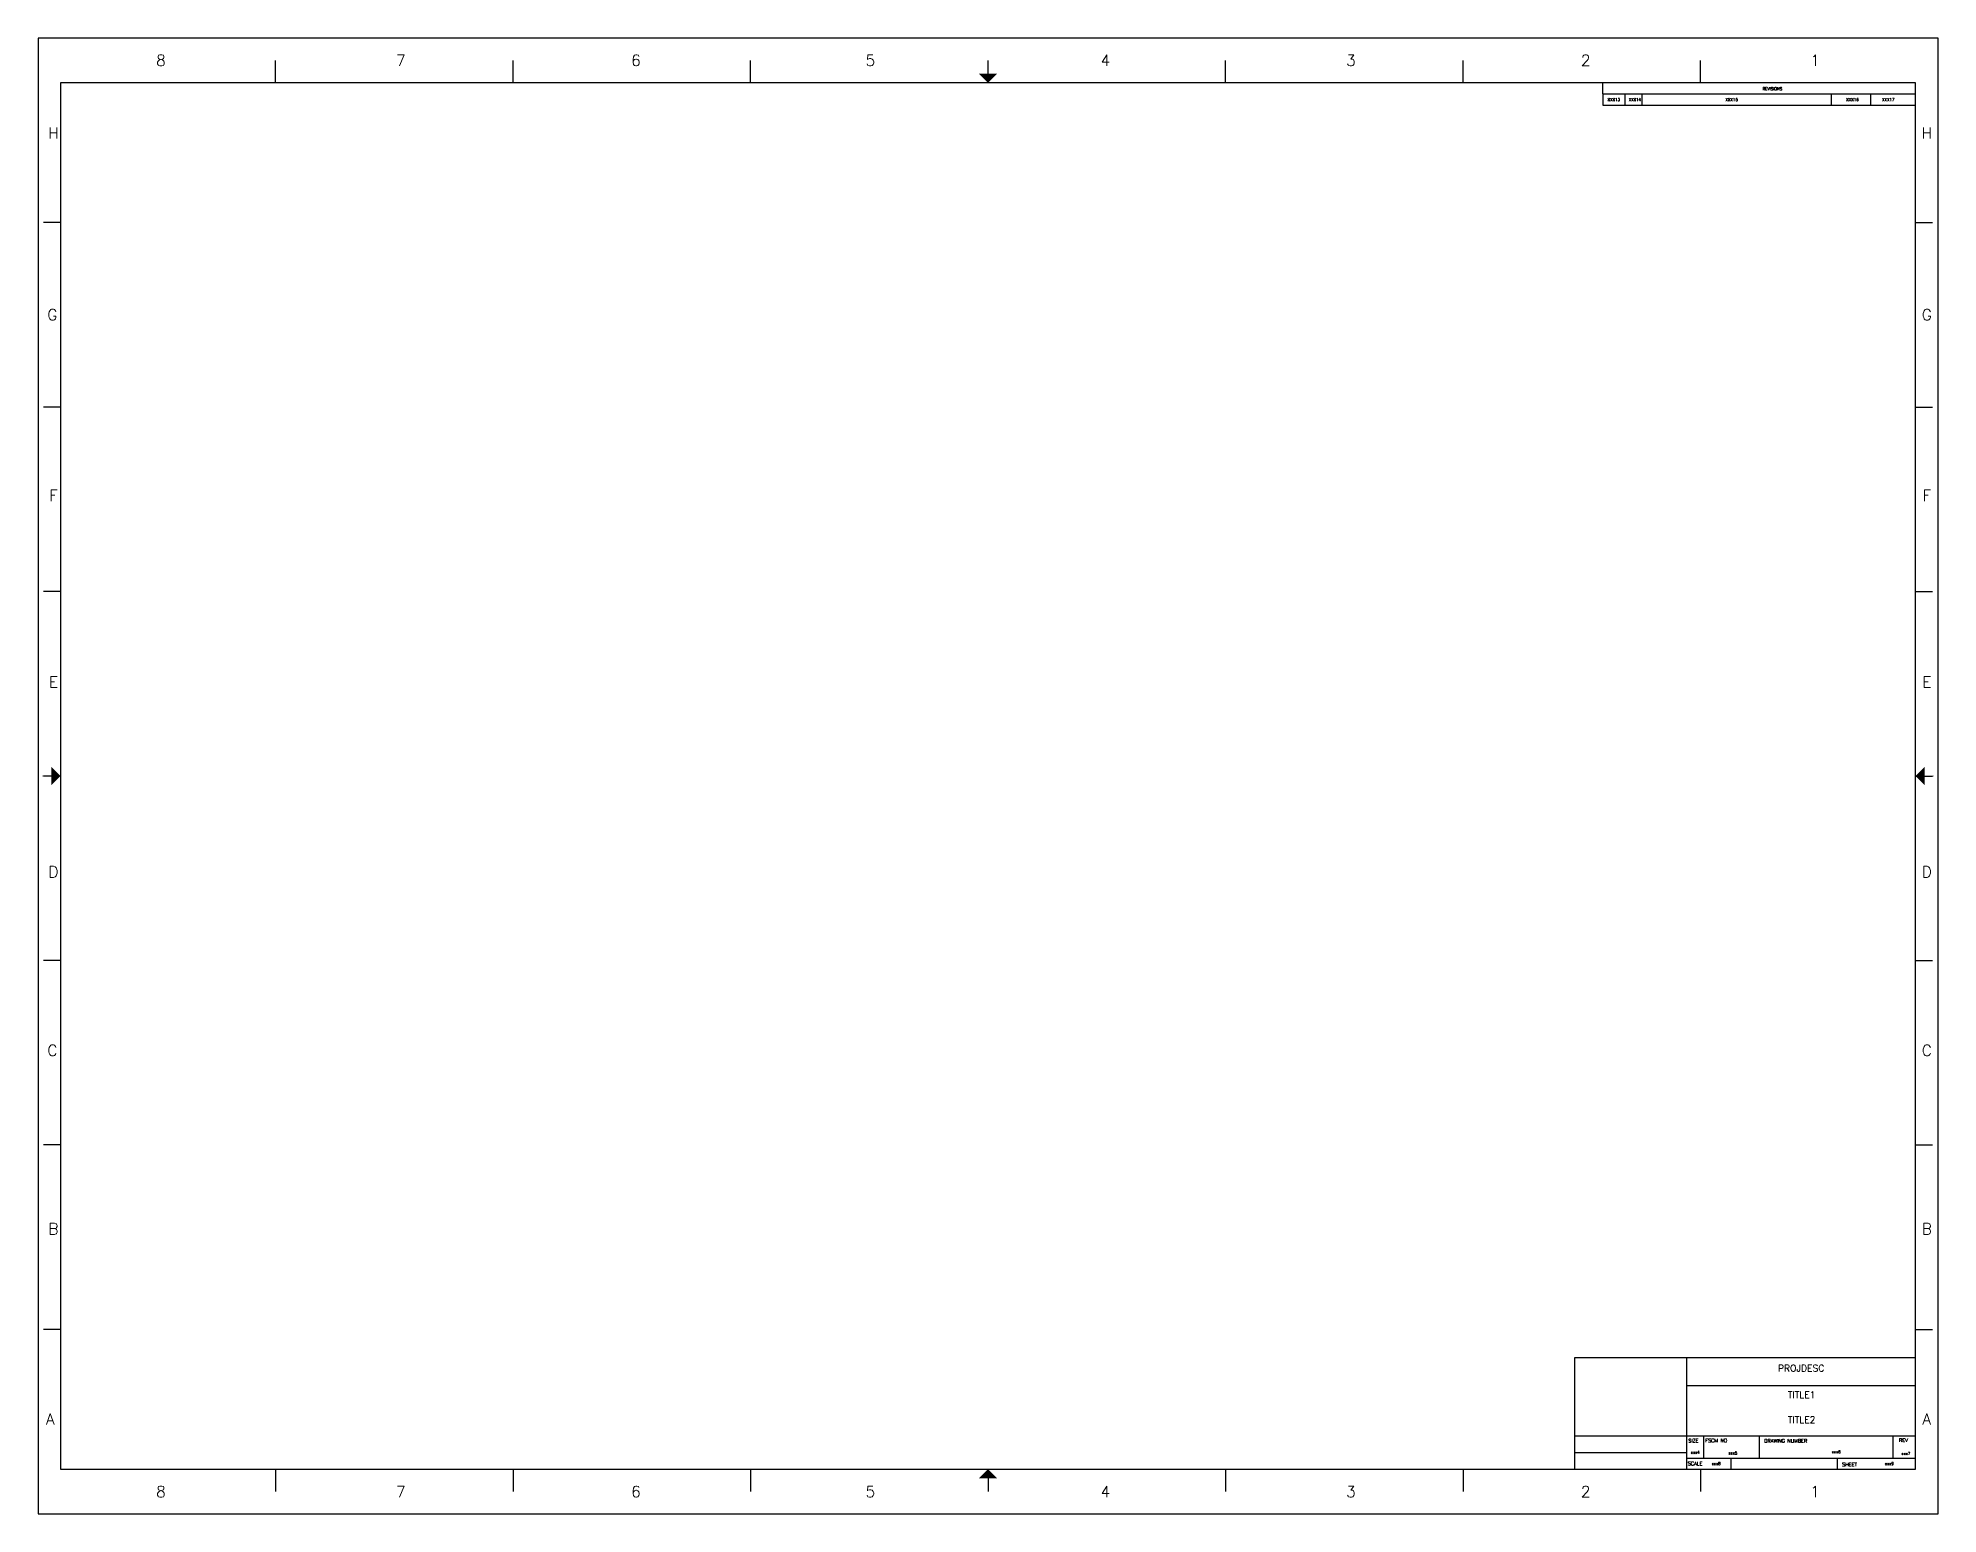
# Model space of a CAD drawing. Header units: inches. Extents: x 0 to 42.5, y 0 to 33.
import ezdxf
from ezdxf.enums import TextEntityAlignment as Align

# ---------------------------------------------------------------- set-up
doc = ezdxf.new("R2010")
doc.units = ezdxf.units.IN
doc.header["$LTSCALE"] = 1.5
doc.header["$MEASUREMENT"] = 0
for name, color, linetype in [('TB_LABELS', 1, 'Continuous'), ('Title Block', 7, 'Continuous'), ('Viewport', 7, 'Continuous')]:
    doc.layers.add(name, color=color, linetype=linetype)
doc.styles.add('Roman', font='romans')
doc.styles.add('WD', font='romans.shx')

# ---------------------------------------------------------------- blocks, each defined once
blk = doc.blocks.new('ANSI_border_E')
for p, q in [((0, 33), (0, 0)), ((42.5, 33), (0, 33)), ((42.5, 0), (42.5, 33)), ((5.312, 32), (5.312, 32.5)), ((10.625, 32), (10.625, 32.5)), ((15.937, 32), (15.937, 32.5)), ((21.25, 32), (21.25, 32.5)), ((26.562, 32), (26.562, 32.5)), ((31.875, 32), (31.875, 32.5)), ((37.187, 32), (37.187, 32.5)), ((42.5, 32), (42.5, 32.5)), ((0.5, 32), (0.5, 1)), ((42, 32), (0.5, 32)), ((35, 31.75), (35, 32)), ((42, 1), (42, 32)), ((0.5, 28.875), (0.125, 28.875)), ((42, 28.875), (42.375, 28.875)), ((0.5, 24.75), (0.125, 24.75)), ((42, 24.75), (42.375, 24.75)), ((0.5, 20.625), (0.125, 20.625)), ((42, 20.625), (42.375, 20.625)), ((0.5, 16.5), (0.125, 16.5)), ((42, 16.5), (42.375, 16.5)), ((0.5, 12.375), (0.125, 12.375)), ((42, 12.375), (42.375, 12.375)), ((0.5, 8.25), (0.125, 8.25)), ((42, 8.25), (42.375, 8.25)), ((0.5, 4.125), (0.125, 4.125)), ((42, 4.125), (42.375, 4.125)), ((0.5, 1), (42, 1)), ((5.312, 1), (5.312, 0.5)), ((10.625, 1), (10.625, 0.5)), ((15.937, 1), (15.937, 0.5)), ((21.25, 1), (21.25, 0.5)), ((26.562, 1), (26.562, 0.5)), ((31.875, 1), (31.875, 0.5)), ((37.187, 1), (37.187, 0.5)), ((42.5, 0.5), (42.5, 1)), ((0, 0), (42.5, 0))]:
    blk.add_line(p, q)
at = {"const_width": 0.02}
for points in [[(21.25, 32.4), (21.25, 32.2)], [(0.1, 16.5), (0.3, 16.5)], [(42.4, 16.5), (42.2, 16.5)], [(21.25, 0.6), (21.25, 0.8)], [(21.25, 0.6), (21.25, 0.8)]]:
    blk.add_lwpolyline(points, dxfattribs=at)
for points in [[(21.05, 32.2), (21.45, 32.2), (21.25, 32)], [(0.3, 16.3), (0.3, 16.7), (0.5, 16.5)], [(42.2, 16.3), (42.2, 16.7), (42, 16.5)], [(21.05, 0.8), (21.45, 0.8), (21.25, 1)]]:
    blk.add_solid(points)
at = {"layer": 'Title Block'}
blk.add_line((35, 31.75), (42, 31.75), dxfattribs=at)
at = {"style": 'Roman'}
for s, p in [('8', (2.75, 32.5)), ('7', (8.119, 32.5)), ('6', (13.375, 32.5)), ('5', (18.619, 32.5)), ('4', (23.875, 32.5)), ('3', (29.369, 32.5)), ('2', (34.619, 32.5)), ('1', (39.75, 32.5)), ('H', (0.345, 30.875)), ('H', (42.25, 30.875)), ('G', (0.321, 26.814)), ('G', (42.25, 26.814)), ('F', (0.345, 22.771)), ('F', (42.25, 22.771)), ('E', (0.345, 18.601)), ('E', (42.25, 18.601)), ('D', (0.345, 14.356)), ('D', (42.25, 14.356)), ('C', (0.321, 10.366)), ('C', (42.25, 10.366)), ('B', (0.345, 6.375)), ('B', (42.25, 6.375)), ('A', (0.274, 2.125)), ('A', (42.25, 2.125)), ('8', (2.75, 0.5)), ('7', (8.119, 0.5)), ('6', (13.375, 0.5)), ('5', (18.619, 0.5)), ('4', (23.875, 0.5)), ('3', (29.369, 0.5)), ('2', (34.619, 0.5)), ('1', (39.75, 0.5))]:
    blk.add_text(s, height=0.25, dxfattribs=at).set_placement(p, align=Align.MIDDLE_CENTER)
blk.add_text('REVISIONS', height=0.065, dxfattribs=at).set_placement((38.575, 31.833))
blk = doc.blocks.new('ANSI_tblock_desc_E')
for p, q in [((0, 0), (0, 2.5)), ((-7.62, 0), (0, 0))]:
    blk.add_line(p, q)
at = {"layer": 'Title Block'}
for p, q in [((-7.62, 2.5), (0, 2.5)), ((-7.62, 0), (-7.62, 2.5)), ((-5.12, 0), (-5.12, 2.5)), ((-5.12, 1.87), (0, 1.87)), ((-7.62, 0.75), (0, 0.75)), ((-4.74, 0.25), (-4.74, 0.75)), ((-3.49, 0.25), (-3.49, 0.75)), ((-0.5, 0.25), (-0.5, 0.75)), ((-7.62, 0.375), (-5.12, 0.375)), ((-5.12, 0.25), (0, 0.25)), ((-4.13, 0), (-4.13, 0.25)), ((-1.75, 0), (-1.75, 0.25))]:
    blk.add_line(p, q, dxfattribs=at)
at = {"color": 0, "style": 'Roman', "flags": 8}
for tag, p in [('FNAME', (-42.109, 11.226)), ('REVDATE', (-42.109, 7.223)), ('USER', (-42.109, 3.006))]:
    blk.add_attdef(tag, p, '', height=0.15, rotation=90, dxfattribs=at)
at = {"style": 'WD'}
for tag, p in [('PROJDESC', (-2.56, 2.185)), ('TITLE1', (-2.551, 1.591)), ('TITLE2', (-2.551, 1.033))]:
    blk.add_attdef(tag, text='', height=0.15, dxfattribs=at).set_placement(p, align=Align.CENTER)
at = {"flags": 1}
blk.add_attdef('WD_TB', (-6.745, 0.206), '', height=0.15, dxfattribs=at)
at = {"style": 'WD'}
for tag, p in [('SIZE', (-5.027, 0.348)), ('SCALE', (-4.56, 0.093)), ('FSCM_NO', (-4.189, 0.329)), ('DWG_NO', (-1.877, 0.357)), ('SHEET', (-0.687, 0.093)), ('REV', (-0.316, 0.319))]:
    blk.add_attdef(tag, p, '', height=0.065, dxfattribs=at)
at = {"layer": 'TB_LABELS', "style": 'WD'}
for s, p in [('SIZE', (-5.084, 0.68)), ('FSCM NO', (-4.705, 0.683)), ('DRAWING NUMBER', (-3.387, 0.675)), ('REV', (-0.372, 0.69)), ('SCALE', (-5.097, 0.167)), ('SHEET', (-1.643, 0.146))]:
    blk.add_text(s, height=0.08, dxfattribs=at).set_placement(p, align=Align.TOP_LEFT)
blk = doc.blocks.new('ANSI_REVblock_E')
for p, q in [((-7, 0), (-7, -0.25)), ((0, -0.25), (0, 0))]:
    blk.add_line(p, q)
at = {"layer": 'Title Block'}
for p, q in [((-7, 0), (0, 0)), ((-6.5, -0.25), (-6.5, 0)), ((-6.12, -0.25), (-6.12, 0)), ((-1.88, -0.25), (-1.88, 0)), ((-1, -0.25), (-1, 0)), ((-7, -0.25), (0, -0.25))]:
    blk.add_line(p, q, dxfattribs=at)
at = {"style": 'WD'}
for tag, p in [('ZONE', (-6.891, -0.16)), ('REV', (-6.42, -0.16)), ('DESCRIPTION', (-4.254, -0.16)), ('DATE', (-1.552, -0.16)), ('APPROVED', (-0.752, -0.16))]:
    blk.add_attdef(tag, p, '', height=0.065, dxfattribs=at)
at = {"flags": 1}
blk.add_attdef('WD_TB', (-5.793, -0.148), '', height=0.065, dxfattribs=at)

msp = doc.modelspace()

# ---------------------------------------------------------------- block references
for name, p, values in [('ANSI_REVblock_E', (42, 31.75), {'ZONE': 'XXX13', 'REV': 'XXX14', 'DESCRIPTION': 'XXX15', 'DATE': 'XXX16', 'APPROVED': 'XXX17'}), ('ANSI_tblock_desc_E', (42, 1), {'SHEET': 'xxx9', 'SCALE': 'xxx8', 'REV': 'xxx7', 'DWG_NO': 'xxx6', 'FSCM_NO': 'xxx5', 'SIZE': 'xxx4', 'TITLE2': 'TITLE2', 'TITLE1': 'TITLE1', 'PROJDESC': 'PROJDESC'})]:
    msp.add_blockref(name, p).add_auto_attribs(values)
at = {"layer": 'Viewport'}
msp.add_blockref('ANSI_border_E', (0, 0), dxfattribs=at)

doc.saveas('drawing.dxf')
